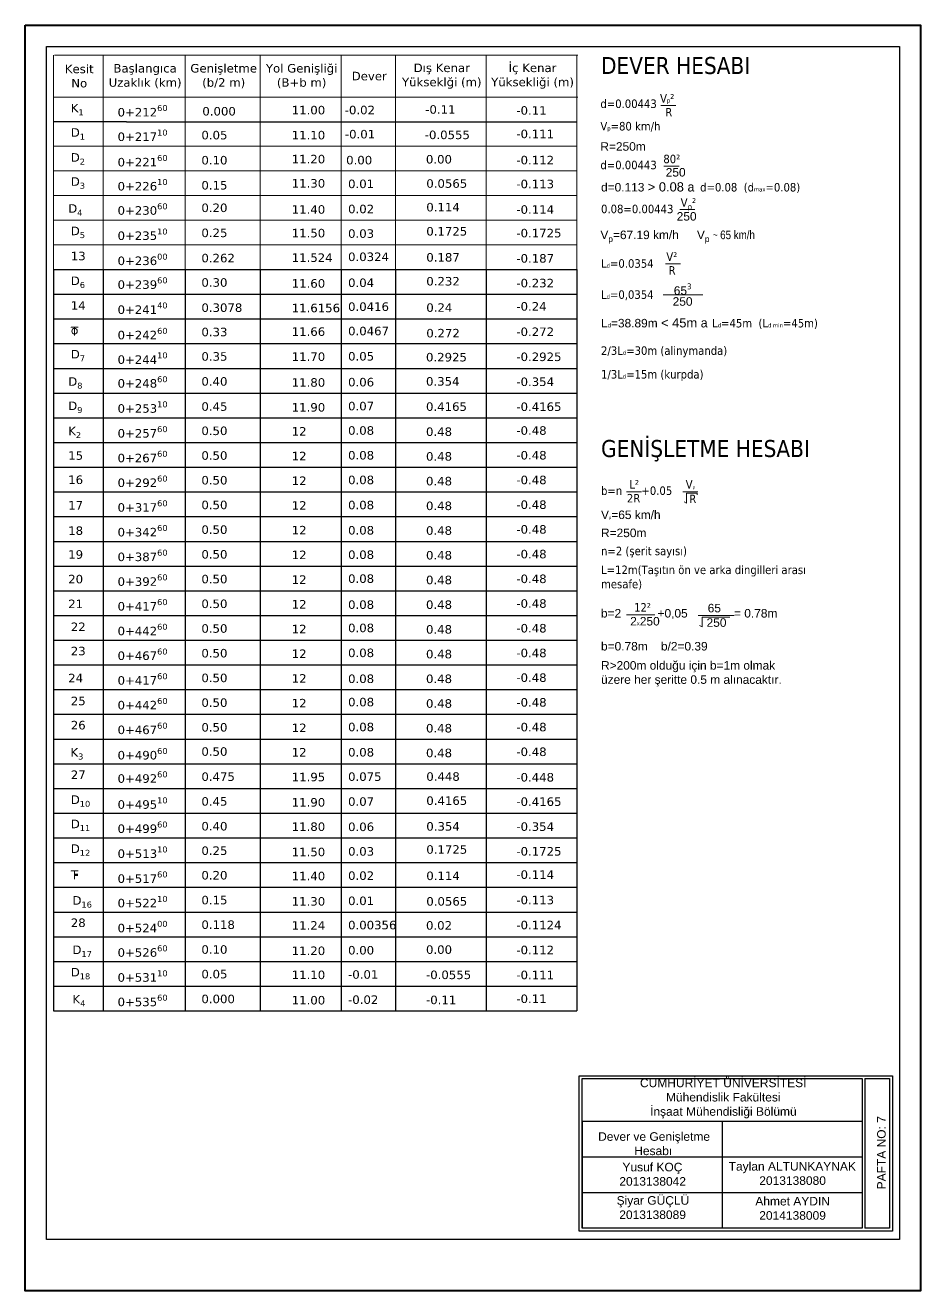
# Model space of a CAD drawing. Header units: millimetres. Extents: x 19067981 to 38137102, y 2652003 to 2652615.
# Drawn here: x 19068276.61 to 19068297.61, y 2652464.04 to 2652493.74 of the extents above; entities that cross this region are included whole.
import ezdxf

# ---------------------------------------------------------------- set-up
doc = ezdxf.new("R2010")
doc.units = ezdxf.units.MM
doc.layers.add('dever ve genişletme', color=1, linetype='Continuous', lineweight=20)
doc.styles.get("Standard").update_dxf_attribs({"font": 'arial.ttf'})

msp = doc.modelspace()

# ---------------------------------------------------------------- linework, layer by layer
at = {"lineweight": 5, "ltscale": 2}
for p, q in [((19068291.517, 2652491.856), (19068291.869, 2652491.856)), ((19068291.594, 2652490.435), (19068291.946, 2652490.435)), ((19068291.965, 2652489.412), (19068292.317, 2652489.412)), ((19068291.628, 2652488.143), (19068291.981, 2652488.143)), ((19068291.571, 2652487.414), (19068292.503, 2652487.414)), ((19068290.718, 2652482.791), (19068291.07, 2652482.791)), ((19068292.038, 2652482.79), (19068292.39, 2652482.79)), ((19068290.718, 2652479.904), (19068291.381, 2652479.904)), ((19068292.399, 2652479.887), (19068293.242, 2652479.887))]:
    msp.add_line(p, q, dxfattribs=at)
for p, q in [((19068278.986, 2652491.474), (19068277.277, 2652491.474)), ((19068278.986, 2652491.474), (19068289.553, 2652491.474)), ((19068277.277, 2652488.007), (19068277.277, 2652479.307)), ((19068277.277, 2652488.007), (19068289.553, 2652488.007)), ((19068278.437, 2652488.007), (19068278.437, 2652479.307)), ((19068280.366, 2652488.007), (19068280.366, 2652479.307)), ((19068282.123, 2652488.007), (19068282.123, 2652479.307)), ((19068284.023, 2652488.007), (19068284.023, 2652479.307)), ((19068285.295, 2652488.007), (19068285.295, 2652479.307)), ((19068287.424, 2652488.007), (19068287.424, 2652479.307)), ((19068289.553, 2652488.007), (19068289.553, 2652479.307)), ((19068277.277, 2652487.427), (19068289.553, 2652487.427)), ((19068277.277, 2652486.847), (19068289.553, 2652486.847)), ((19068277.277, 2652486.847), (19068289.553, 2652486.847)), ((19068277.277, 2652486.267), (19068289.553, 2652486.267)), ((19068277.277, 2652486.267), (19068277.277, 2652477.567)), ((19068278.437, 2652486.267), (19068278.437, 2652477.567)), ((19068280.366, 2652486.267), (19068280.366, 2652477.567)), ((19068282.123, 2652486.267), (19068282.123, 2652477.567)), ((19068284.023, 2652486.267), (19068284.023, 2652477.567)), ((19068285.295, 2652486.267), (19068285.295, 2652477.567)), ((19068287.424, 2652486.267), (19068287.424, 2652477.567)), ((19068289.553, 2652486.267), (19068289.553, 2652477.567)), ((19068277.277, 2652485.687), (19068289.553, 2652485.687)), ((19068277.277, 2652485.107), (19068289.553, 2652485.107)), ((19068277.277, 2652484.527), (19068289.553, 2652484.527)), ((19068277.277, 2652483.947), (19068289.553, 2652483.947)), ((19068277.277, 2652483.367), (19068289.553, 2652483.367)), ((19068277.277, 2652482.787), (19068289.553, 2652482.787)), ((19068277.277, 2652482.207), (19068289.553, 2652482.207)), ((19068277.277, 2652481.627), (19068289.553, 2652481.627)), ((19068277.277, 2652481.047), (19068289.553, 2652481.047)), ((19068277.277, 2652480.467), (19068289.553, 2652480.467)), ((19068277.277, 2652479.887), (19068289.553, 2652479.887)), ((19068277.277, 2652479.307), (19068289.553, 2652479.307)), ((19068277.277, 2652478.727), (19068289.553, 2652478.727)), ((19068277.277, 2652478.147), (19068289.553, 2652478.147)), ((19068277.277, 2652477.567), (19068277.277, 2652474.087)), ((19068277.277, 2652477.567), (19068289.553, 2652477.567)), ((19068278.437, 2652477.567), (19068278.437, 2652474.087)), ((19068280.366, 2652477.567), (19068280.366, 2652474.087)), ((19068282.123, 2652477.567), (19068282.123, 2652474.087)), ((19068284.023, 2652477.567), (19068284.023, 2652474.087)), ((19068285.295, 2652477.567), (19068285.295, 2652474.087)), ((19068287.424, 2652477.567), (19068287.424, 2652474.087)), ((19068289.553, 2652477.567), (19068289.553, 2652474.087)), ((19068277.277, 2652476.987), (19068289.553, 2652476.987)), ((19068277.277, 2652476.407), (19068289.553, 2652476.407)), ((19068277.277, 2652475.827), (19068289.553, 2652475.827)), ((19068277.277, 2652475.247), (19068289.553, 2652475.247)), ((19068277.277, 2652474.667), (19068289.553, 2652474.667)), ((19068277.277, 2652474.667), (19068289.553, 2652474.667)), ((19068277.277, 2652474.667), (19068277.277, 2652473.507)), ((19068277.277, 2652474.667), (19068289.553, 2652474.667)), ((19068278.437, 2652474.667), (19068278.437, 2652473.507)), ((19068280.366, 2652474.667), (19068280.366, 2652473.507)), ((19068282.123, 2652474.667), (19068282.123, 2652473.507)), ((19068284.023, 2652474.667), (19068284.023, 2652473.507)), ((19068285.295, 2652474.667), (19068285.295, 2652473.507)), ((19068287.424, 2652474.667), (19068287.424, 2652473.507)), ((19068289.553, 2652474.667), (19068289.553, 2652473.507)), ((19068277.277, 2652474.087), (19068277.277, 2652472.927)), ((19068277.277, 2652474.087), (19068289.553, 2652474.087)), ((19068277.277, 2652474.087), (19068289.553, 2652474.087)), ((19068278.437, 2652474.087), (19068278.437, 2652472.927)), ((19068280.366, 2652474.087), (19068280.366, 2652472.927)), ((19068282.123, 2652474.087), (19068282.123, 2652472.927)), ((19068284.023, 2652474.087), (19068284.023, 2652472.927)), ((19068285.295, 2652474.087), (19068285.295, 2652472.927)), ((19068287.424, 2652474.087), (19068287.424, 2652472.927)), ((19068289.553, 2652474.087), (19068289.553, 2652472.927)), ((19068277.277, 2652473.507), (19068289.553, 2652473.507)), ((19068277.277, 2652473.507), (19068289.553, 2652473.507)), ((19068277.277, 2652473.507), (19068277.277, 2652472.347)), ((19068277.277, 2652473.507), (19068289.553, 2652473.507)), ((19068278.437, 2652473.507), (19068278.437, 2652472.347)), ((19068280.366, 2652473.507), (19068280.366, 2652472.347)), ((19068282.123, 2652473.507), (19068282.123, 2652472.347)), ((19068284.023, 2652473.507), (19068284.023, 2652472.347)), ((19068285.295, 2652473.507), (19068285.295, 2652472.347)), ((19068287.424, 2652473.507), (19068287.424, 2652472.347)), ((19068289.553, 2652473.507), (19068289.553, 2652472.347)), ((19068277.277, 2652472.927), (19068289.553, 2652472.927)), ((19068277.277, 2652472.347), (19068289.553, 2652472.347)), ((19068277.277, 2652472.347), (19068277.277, 2652471.187)), ((19068277.277, 2652472.347), (19068289.553, 2652472.347)), ((19068278.437, 2652472.347), (19068278.437, 2652471.187)), ((19068280.366, 2652472.347), (19068280.366, 2652471.187)), ((19068282.123, 2652472.347), (19068282.123, 2652471.187)), ((19068284.023, 2652472.347), (19068284.023, 2652471.187)), ((19068285.295, 2652472.347), (19068285.295, 2652471.187)), ((19068287.424, 2652472.347), (19068287.424, 2652471.187)), ((19068289.553, 2652472.347), (19068289.553, 2652471.187)), ((19068277.277, 2652471.767), (19068289.553, 2652471.767)), ((19068277.277, 2652471.187), (19068289.553, 2652471.187)), ((19068277.277, 2652471.187), (19068277.277, 2652470.607)), ((19068277.277, 2652471.187), (19068289.553, 2652471.187)), ((19068278.437, 2652471.187), (19068278.437, 2652470.607)), ((19068280.366, 2652471.187), (19068280.366, 2652470.607)), ((19068282.123, 2652471.187), (19068282.123, 2652470.607)), ((19068284.023, 2652471.187), (19068284.023, 2652470.607)), ((19068285.295, 2652471.187), (19068285.295, 2652470.607)), ((19068287.424, 2652471.187), (19068287.424, 2652470.607)), ((19068289.553, 2652471.187), (19068289.553, 2652470.607)), ((19068277.277, 2652470.607), (19068289.553, 2652470.607))]:
    msp.add_line(p, q)
at = {"lineweight": 9, "ltscale": 2}
for p, q in [((19068292.125, 2652482.526), (19068292.125, 2652482.754)), ((19068292.125, 2652482.754), (19068292.372, 2652482.754)), ((19068292.372, 2652482.754), (19068292.372, 2652482.722)), ((19068292.066, 2652482.552), (19068292.125, 2652482.526)), ((19068292.486, 2652479.622), (19068292.486, 2652479.85)), ((19068292.486, 2652479.85), (19068293.139, 2652479.85)), ((19068292.427, 2652479.649), (19068292.486, 2652479.622))]:
    msp.add_line(p, q, dxfattribs=at)
at = {"color": 0, "lineweight": 25, "ltscale": 0.2}
for p, q in [((19068289.675, 2652468.017), (19068296.241, 2652468.017)), ((19068289.675, 2652468.017), (19068289.675, 2652467.617)), ((19068289.675, 2652468.017), (19068289.675, 2652465.503)), ((19068292.958, 2652468.017), (19068292.958, 2652465.503)), ((19068289.675, 2652467.179), (19068296.241, 2652467.179)), ((19068289.675, 2652466.341), (19068296.241, 2652466.341))]:
    msp.add_line(p, q, dxfattribs=at)
at = {"color": 0, "lineweight": 40, "ltscale": 0.2}
msp.add_lwpolyline([(19068276.614, 2652493.739), (19068297.614, 2652493.739), (19068297.614, 2652464.039), (19068276.614, 2652464.039), (19068276.614, 2652493.739)], dxfattribs=at)
at = {"color": 0, "lineweight": 25, "ltscale": 0.2}
msp.add_lwpolyline([(19068277.114, 2652493.239), (19068297.114, 2652493.239), (19068297.114, 2652465.239), (19068277.114, 2652465.239)], close=True, dxfattribs=at)
for points in [[(19068289.663, 2652469.084), (19068296.951, 2652469.084), (19068296.951, 2652465.435), (19068289.607, 2652465.435), (19068289.607, 2652469.084), (19068289.663, 2652469.084)], [(19068296.241, 2652465.503), (19068289.675, 2652465.503), (19068289.675, 2652469.017), (19068296.241, 2652469.017)], [(19068296.241, 2652469.017), (19068296.241, 2652465.503)], [(19068296.303, 2652469.017), (19068296.883, 2652469.017), (19068296.883, 2652465.503), (19068296.303, 2652465.503)], [(19068296.303, 2652469.017), (19068296.303, 2652465.503)]]:
    msp.add_lwpolyline(points)
at = {"color": 0, "lineweight": 25}
for p in [(19068289.675, 2652467.179), (19068289.675, 2652466.341)]:
    msp.add_point(p, dxfattribs=at)
at = {"layer": 'dever ve genişletme', "color": 0, "ltscale": 2}
for p, q in [((19068277.277, 2652493.038), (19068277.277, 2652488.007)), ((19068277.299, 2652493.037), (19068289.576, 2652493.037)), ((19068278.437, 2652493.038), (19068278.437, 2652488.007)), ((19068280.366, 2652493.038), (19068280.366, 2652488.007)), ((19068282.123, 2652493.038), (19068282.123, 2652488.007)), ((19068284.023, 2652493.038), (19068284.023, 2652488.007)), ((19068285.295, 2652493.038), (19068285.295, 2652488.007)), ((19068287.424, 2652493.038), (19068287.424, 2652488.007)), ((19068289.553, 2652493.038), (19068289.553, 2652488.007)), ((19068277.277, 2652492.056), (19068289.553, 2652492.056)), ((19068277.299, 2652492.054), (19068289.576, 2652492.054)), ((19068277.277, 2652490.899), (19068289.553, 2652490.899)), ((19068277.277, 2652490.321), (19068289.553, 2652490.321)), ((19068277.277, 2652489.742), (19068289.553, 2652489.742)), ((19068277.277, 2652489.164), (19068289.553, 2652489.164)), ((19068277.277, 2652488.585), (19068289.553, 2652488.585))]:
    msp.add_line(p, q, dxfattribs=at)
at = {"layer": 'dever ve genişletme', "color": 0, "lineweight": 53}
msp.add_line((19068277.774, 2652473.799), (19068277.846, 2652473.799), dxfattribs=at)
at = {"layer": 'dever ve genişletme', "color": 0, "lineweight": 5}
msp.add_circle((19068277.769, 2652486.559), 0.065, dxfattribs=at)

# ---------------------------------------------------------------- texts
at = {"color": 7, "lineweight": 5, "attachment_point": 1}
for s, insert, char_height, width in [('{\\fTahoma|b0|i0|c0|p34;DEVER HESABI}', (19068290.117, 2652492.996), 0.4, 6.0767), ('{\\fTahoma|b0|i0|c0|p34;d=0.00443 }', (19068290.102, 2652491.998), 0.2, 4.77531), ('{\\fTahoma|b0|i0|c0|p34;V\\H0.5x;p\\fTahoma|b0|i0|c162|p34;\\H2x;²\\fTahoma|b0|i0|c0|p34; }', (19068291.502, 2652492.123), 0.2, 4.77531), ('{\\fTahoma|b0|i0|c0|p34;R}', (19068291.624, 2652491.799), 0.2, 0.93093), ('{\\fTahoma|b0|i0|c0|p34;V\\H0.5x;p\\H2x;=\\fTahoma|b0|i0|c162|p34;80 \\fTahoma|b0|i0|c0|p34;km/h}', (19068290.102, 2652491.471), 0.2, 4.77531), ('R=250m', (19068290.102, 2652490.995), 0.2, 4.77531), ('{\\fTahoma|b0|i0|c162|p34;8\\fTahoma|b0|i0|c0|p34;0\\fTahoma|b0|i0|c162|p34;²\\fTahoma|b0|i0|c0|p34; }', (19068291.579, 2652490.702), 0.2, 4.77531), ('{\\fTahoma|b0|i0|c0|p34;d=0.00443 }', (19068290.102, 2652490.561), 0.2, 4.77531), ('250', (19068291.635, 2652490.389), 0.2, 4.77531), ('d=0.113 {\\H1.083x;\\C256;> 0.08 \\fWingdings 3|b0|i0|c2|p18;a\\fTahoma|b0|i0|c238|p34;\\H0.9996x; \\fTahoma|b0|i0|c0|p34;\\H0.6538x; \\H1.412x;\\C7;d=0.08  (d\\H0.5001x;max\\H2x;=0.08)}', (19068290.117, 2652490.055), 0.2, 6.07323), ('{\\fTahoma|b0|i0|c0|p34;0.08=0.00443}', (19068290.117, 2652489.529), 0.2, 4.76045), ('\\A1;{\\fTahoma|b0|i0|c0|p34;V\\fTahoma|b0|i0|c162|p34;\\H0.7x;\\S^ p;\\H1.4286x;²\\fVerdana|b0|i0|c162|p34; }', (19068291.985, 2652489.679), 0.2, 4.77531), ('250', (19068291.892, 2652489.355), 0.2, 4.77531), ('\\A1;V{\\H0.7x;\\S^ p;}=67.19 km/h {\\fArial Narrow|b0|i0|c162|p34;\\H0.875x;\\C256;     \\H1.1429x; \\H0.875x; }', (19068290.102, 2652488.921), 0.2, 4.77531), ('\\A1;V{\\H0.7x;\\S^ p;} {\\fArial Narrow|b0|i0|c162|p34;\\H0.875x;~ \\H1.1429x;65 km/h}', (19068292.366, 2652488.921), 0.2, 4.77531), ('{\\fTahoma|b0|i0|c0|p34;V\\fTahoma|b0|i0|c162|p34;²\\fTahoma|b0|i0|c0|p34; }', (19068291.648, 2652488.41), 0.2, 4.77531), ('{\\fTahoma|b0|i0|c0|p34;L\\H0.5x;d\\H2x;=0.0354}', (19068290.117, 2652488.249), 0.2, 4.77531), ('{\\fTahoma|b0|i0|c0|p34;R}', (19068291.701, 2652488.086), 0.2, 0.96774), ('{\\fTahoma|b0|i0|c0|p34;L\\H0.5x;d\\H2x;=0,0354}', (19068290.117, 2652487.519), 0.2, 4.77531), ('\\A1;   65{\\fTahoma|b0|i0|c162|p34;\\H0.7x;\\S3^ ;\\fVerdana|b0|i0|c162|p34;\\H1.4286x; }', (19068291.591, 2652487.681), 0.2, 4.77531), ('250', (19068291.797, 2652487.357), 0.2, 4.77531), ('L{\\H0.5x;d}=38.89m {\\H1.083x;< 45m \\fWingdings 3|b0|i0|c2|p18;\\C256;a\\fTahoma|b0|i0|c0|p34;\\H0.6535x;  \\H1.412x;\\C7;L\\H0.5x;d\\H2x;=45m  (L\\H0.5x;d min\\H2x;=45m)}', (19068290.117, 2652486.865), 0.2, 5.95558), ('{\\fTahoma|b0|i0|c0|p34;2/3L\\H0.5x;d\\H2x;=30m (alinymanda)}', (19068290.117, 2652486.204), 0.2, 4.77531), ('{\\fTahoma|b0|i0|c0|p34;1/3L\\H0.5x;d\\H2x;=15m (kurpda)}', (19068290.117, 2652485.648), 0.2, 4.77531)]:
    msp.add_mtext(s, dxfattribs=dict(at, insert=insert, char_height=char_height, width=width))
at = {"char_height": 0.2, "attachment_point": 1}
for s, insert, width in [('\\A1;{\\fVerdana|b0|i0|c162|p34;K\\H0.7x;\\S^ 1;}', (19068277.681, 2652491.895), 0.83451), ('\\A1;{\\fVerdana|b0|i0|c162|p34;0+212\\H0.7x;\\S60^ ;}', (19068278.778, 2652491.867), 9.28577), ('{\\fVerdana|b0|i0|c162|p34;-0.02}', (19068284.106, 2652491.851), 1.38749), ('{\\fVerdana|b0|i0|c162|p34;-0.11}', (19068285.994, 2652491.864), 2.27147), ('{\\fVerdana|b0|i0|c162|p34;0.000}', (19068280.766, 2652491.822), 4.62296), ('{\\fVerdana|b0|i0|c162|p34;11.00}', (19068282.862, 2652491.849), 1.3258), ('{\\fVerdana|b0|i0|c162|p34;-0.11}', (19068288.131, 2652491.841), 3.15566), ('\\A1;{\\fVerdana|b0|i0|c162|p34;D\\H0.7x;\\S^ 1;}', (19068277.681, 2652491.324), 0.83451), ('\\A1;{\\fVerdana|b0|i0|c162|p34;0+217\\H0.7x;\\S10^ ;}', (19068278.778, 2652491.292), 9.28577), ('{\\fVerdana|b0|i0|c162|p34;0.05}', (19068280.744, 2652491.262), 1.80758), ('{\\fVerdana|b0|i0|c162|p34;11.10}', (19068282.862, 2652491.262), 1.3258), ('{\\fVerdana|b0|i0|c162|p34;-0.01}', (19068284.109, 2652491.284), 1.94951), ('{\\fVerdana|b0|i0|c162|p34;-0.0555}', (19068285.983, 2652491.268), 1.84203), ('{\\fVerdana|b0|i0|c162|p34;-0.111}', (19068288.131, 2652491.29), 3.15566), ('\\A1;{\\fVerdana|b0|i0|c162|p34;D\\H0.7x;\\S^ 2;}', (19068277.681, 2652490.738), 0.83451), ('\\A1;{\\fVerdana|b0|i0|c162|p34;0+221\\H0.7x;\\S60^ ;}', (19068278.778, 2652490.695), 9.28577), ('{\\fVerdana|b0|i0|c162|p34;0.10}', (19068280.744, 2652490.673), 1.80758), ('{\\fVerdana|b0|i0|c162|p34;11.20}', (19068282.862, 2652490.699), 1.3258), ('{\\fVerdana|b0|i0|c162|p34;0.00}', (19068284.139, 2652490.675), 1.58068), ('{\\fVerdana|b0|i0|c162|p34;0.00}', (19068286.01, 2652490.695), 2.65327), ('{\\fVerdana|b0|i0|c162|p34;-0.112}', (19068288.131, 2652490.676), 3.15566), ('\\A1;{\\fVerdana|b0|i0|c162|p34;D\\H0.7x;\\S^ 3;}', (19068277.681, 2652490.172), 0.83451), ('\\A1;{\\fVerdana|b0|i0|c162|p34;0+226\\H0.7x;\\S10^ ;}', (19068278.778, 2652490.13), 9.28577), ('{\\fVerdana|b0|i0|c162|p34;0.15}', (19068280.744, 2652490.085), 1.80758), ('{\\fVerdana|b0|i0|c162|p34;11.30}', (19068282.862, 2652490.13), 1.3258), ('{\\fVerdana|b0|i0|c162|p34;0.01}', (19068284.184, 2652490.118), 1.62391), ('{\\fVerdana|b0|i0|c162|p34;0.0565}', (19068286.019, 2652490.126), 2.92285), ('{\\fVerdana|b0|i0|c162|p34;-0.113}', (19068288.131, 2652490.115), 3.15566), ('\\A1;{\\fVerdana|b0|i0|c162|p34;D\\H0.7x;\\S^ 4;}', (19068277.62, 2652489.54), 2.7167), ('\\A1;{\\fVerdana|b0|i0|c162|p34;0+230\\H0.7x;\\S60^ ;}', (19068278.778, 2652489.561), 9.28577), ('{\\fVerdana|b0|i0|c162|p34;0.20}', (19068280.744, 2652489.556), 1.80758), ('{\\fVerdana|b0|i0|c162|p34;11.40}', (19068282.862, 2652489.517), 1.3258), ('{\\fVerdana|b0|i0|c162|p34;0.02}', (19068284.184, 2652489.528), 1.62391), ('{\\fVerdana|b0|i0|c162|p34;0.114}', (19068286.019, 2652489.571), 2.92285), ('{\\fVerdana|b0|i0|c162|p34;-0.114}', (19068288.131, 2652489.515), 3.15566), ('\\A1;{\\fVerdana|b0|i0|c162|p34;D\\H0.7x;\\S^ 5;}', (19068277.681, 2652489.013), 0.83451), ('\\A1;{\\fVerdana|b0|i0|c162|p34;0+235\\H0.7x;\\S10^ ;}', (19068278.778, 2652488.969), 9.28577), ('{\\fVerdana|b0|i0|c162|p34;0.25}', (19068280.744, 2652488.968), 1.80758), ('{\\fVerdana|b0|i0|c162|p34;11.50}', (19068282.862, 2652488.962), 1.3258), ('{\\fVerdana|b0|i0|c162|p34;0.03}', (19068284.184, 2652488.951), 1.62391), ('{\\fVerdana|b0|i0|c162|p34;0.1725}', (19068286.019, 2652489.005), 2.92285), ('{\\fVerdana|b0|i0|c162|p34;-0.1725}', (19068288.131, 2652488.962), 3.15566), ('{\\fVerdana|b0|i0|c162|p34;13}', (19068277.681, 2652488.425), 0.83451), ('\\A1;{\\fVerdana|b0|i0|c162|p34;0+236\\H0.7x;\\S00^ ;}', (19068278.778, 2652488.38), 9.28577), ('{\\fVerdana|b0|i0|c162|p34;0.262}', (19068280.744, 2652488.376), 1.80758), ('{\\fVerdana|b0|i0|c162|p34;11.524}', (19068282.862, 2652488.386), 1.3258), ('{\\fVerdana|b0|i0|c162|p34;0.0324}', (19068284.184, 2652488.406), 1.62391), ('{\\fVerdana|b0|i0|c162|p34;0.187}', (19068286.019, 2652488.393), 2.92285), ('{\\fVerdana|b0|i0|c162|p34;-0.187}', (19068288.131, 2652488.369), 3.15566), ('\\A1;{\\fVerdana|b0|i0|c162|p34;D\\H0.7x;\\S^ 6;}', (19068277.681, 2652487.843), 0.83451), ('\\A1;{\\fVerdana|b0|i0|c162|p34;0+239\\H0.7x;\\S60^ ;}', (19068278.778, 2652487.822), 9.28577), ('{\\fVerdana|b0|i0|c162|p34;0.30}', (19068280.744, 2652487.803), 1.80758), ('{\\fVerdana|b0|i0|c162|p34;11.60}', (19068282.862, 2652487.781), 1.3258), ('{\\fVerdana|b0|i0|c162|p34;0.04}', (19068284.184, 2652487.797), 1.62391), ('{\\fVerdana|b0|i0|c162|p34;0.232}', (19068286.019, 2652487.832), 2.92285), ('{\\fVerdana|b0|i0|c162|p34;-0.232}', (19068288.131, 2652487.789), 3.15566), ('{\\fVerdana|b0|i0|c162|p34;14}', (19068277.681, 2652487.263), 0.83451), ('\\A1;{\\fVerdana|b0|i0|c162|p34;0+241\\H0.7x;\\S40^ ;}', (19068278.778, 2652487.233), 9.28577), ('{\\fVerdana|b0|i0|c162|p34;0.3078}', (19068280.744, 2652487.212), 1.80758), ('{\\fVerdana|b0|i0|c162|p34;11.6156}', (19068282.862, 2652487.204), 1.3258), ('{\\fVerdana|b0|i0|c162|p34;0.0416}', (19068284.184, 2652487.236), 1.62391), ('{\\fVerdana|b0|i0|c162|p34;0.24}', (19068286.019, 2652487.214), 2.92285), ('{\\fVerdana|b0|i0|c162|p34;-0.24}', (19068288.131, 2652487.242), 3.15566), ('\\A1;{\\fVerdana|b0|i0|c162|p34;0+242\\H0.7x;\\S60^ ;}', (19068278.778, 2652486.637), 9.28577), ('{\\fVerdana|b0|i0|c162|p34;0.33}', (19068280.744, 2652486.641), 1.80758), ('{\\fVerdana|b0|i0|c162|p34;11.66}', (19068282.862, 2652486.65), 1.3258), ('{\\fVerdana|b0|i0|c162|p34;0.0467}', (19068284.184, 2652486.664), 1.62391), ('{\\fVerdana|b0|i0|c162|p34;0.272}', (19068286.019, 2652486.613), 2.92285), ('{\\fVerdana|b0|i0|c162|p34;-0.272}', (19068288.131, 2652486.646), 3.15566), ('\\A1;{\\fVerdana|b0|i0|c162|p34;D\\H0.7x;\\S^ 7;}', (19068277.681, 2652486.12), 0.83451), ('\\A1;{\\fVerdana|b0|i0|c162|p34;0+244\\H0.7x;\\S10^ ;}', (19068278.778, 2652486.061), 9.28577), ('{\\fVerdana|b0|i0|c162|p34;0.35}', (19068280.744, 2652486.067), 1.80758), ('{\\fVerdana|b0|i0|c162|p34;11.70}', (19068282.862, 2652486.062), 1.3258), ('{\\fVerdana|b0|i0|c162|p34;0.05}', (19068284.184, 2652486.071), 1.62391), ('{\\fVerdana|b0|i0|c162|p34;0.2925}', (19068286.012, 2652486.05), 1.80848), ('{\\fVerdana|b0|i0|c162|p34;-0.2925}', (19068288.131, 2652486.059), 3.15566), ('\\A1;{\\fVerdana|b0|i0|c162|p34;D\\H0.7x;\\S^ 8;}', (19068277.62, 2652485.478), 2.7167), ('\\A1;{\\fVerdana|b0|i0|c162|p34;0+248\\H0.7x;\\S60^ ;}', (19068278.778, 2652485.503), 9.28577), ('{\\fVerdana|b0|i0|c162|p34;0.40}', (19068280.744, 2652485.481), 1.80758), ('{\\fVerdana|b0|i0|c162|p34;11.80}', (19068282.862, 2652485.456), 1.3258), ('{\\fVerdana|b0|i0|c162|p34;0.06}', (19068284.184, 2652485.464), 1.62391), ('{\\fVerdana|b0|i0|c162|p34;0.354}', (19068286.012, 2652485.482), 1.80848), ('{\\fVerdana|b0|i0|c162|p34;-0.354}', (19068288.131, 2652485.473), 3.15566), ('\\A1;{\\fVerdana|b0|i0|c162|p34;D\\H0.7x;\\S^ 9;}', (19068277.62, 2652484.909), 2.7167), ('\\A1;{\\fVerdana|b0|i0|c162|p34;0+253\\H0.7x;\\S10^ ;}', (19068278.778, 2652484.914), 9.28577), ('{\\fVerdana|b0|i0|c162|p34;0.45}', (19068280.744, 2652484.892), 1.80758), ('{\\fVerdana|b0|i0|c162|p34;11.90}', (19068282.862, 2652484.872), 1.3258), ('{\\fVerdana|b0|i0|c162|p34;0.07}', (19068284.184, 2652484.902), 1.62391), ('{\\fVerdana|b0|i0|c162|p34;0.4165}', (19068286.012, 2652484.89), 1.80848), ('{\\fVerdana|b0|i0|c162|p34;-0.4165}', (19068288.131, 2652484.887), 3.15566), ('\\A1;{\\fVerdana|b0|i0|c162|p34;K\\H0.7x;\\S^ 2;}', (19068277.62, 2652484.319), 2.7167), ('\\A1;{\\fVerdana|b0|i0|c162|p34;0+257\\H0.7x;\\S60^ ;}', (19068278.778, 2652484.331), 9.28577), ('{\\fVerdana|b0|i0|c162|p34;0.50}', (19068280.744, 2652484.322), 1.80758), ('{\\fVerdana|b0|i0|c162|p34;12}', (19068282.862, 2652484.309), 1.3258), ('{\\fVerdana|b0|i0|c162|p34;0.08}', (19068284.184, 2652484.329), 1.62391), ('{\\fVerdana|b0|i0|c162|p34;0.48}', (19068286.012, 2652484.301), 1.80848), ('{\\fVerdana|b0|i0|c162|p34;-0.48}', (19068288.131, 2652484.328), 3.15566), ('{\\fVerdana|b0|i0|c162|p34;15}', (19068277.62, 2652483.741), 2.7167), ('\\A1;{\\fVerdana|b0|i0|c162|p34;0+267\\H0.7x;\\S60^ ;}', (19068278.778, 2652483.751), 9.28577), ('{\\fVerdana|b0|i0|c162|p34;0.50}', (19068280.744, 2652483.742), 1.80758), ('{\\fVerdana|b0|i0|c162|p34;12}', (19068282.862, 2652483.729), 1.3258), ('{\\fVerdana|b0|i0|c162|p34;0.08}', (19068284.184, 2652483.748), 1.62391), ('{\\fVerdana|b0|i0|c162|p34;0.48}', (19068286.012, 2652483.721), 1.80848), ('{\\fVerdana|b0|i0|c162|p34;-0.48}', (19068288.131, 2652483.748), 3.15566), ('{\\fVerdana|b0|i0|c162|p34;16}', (19068277.62, 2652483.173), 2.7167), ('\\A1;{\\fVerdana|b0|i0|c162|p34;0+292\\H0.7x;\\S60^ ;}', (19068278.778, 2652483.171), 9.28577), ('{\\fVerdana|b0|i0|c162|p34;0.50}', (19068280.744, 2652483.162), 1.80758), ('{\\fVerdana|b0|i0|c162|p34;12}', (19068282.862, 2652483.149), 1.3258), ('{\\fVerdana|b0|i0|c162|p34;0.08}', (19068284.184, 2652483.169), 1.62391), ('{\\fVerdana|b0|i0|c162|p34;0.48}', (19068286.012, 2652483.141), 1.80848), ('{\\fVerdana|b0|i0|c162|p34;-0.48}', (19068288.131, 2652483.168), 3.15566), ('{\\fVerdana|b0|i0|c162|p34;17}', (19068277.62, 2652482.574), 2.7167), ('\\A1;{\\fVerdana|b0|i0|c162|p34;0+317\\H0.7x;\\S60^ ;}', (19068278.778, 2652482.591), 9.28577), ('{\\fVerdana|b0|i0|c162|p34;0.50}', (19068280.744, 2652482.582), 1.80758), ('{\\fVerdana|b0|i0|c162|p34;12}', (19068282.862, 2652482.569), 1.3258), ('{\\fVerdana|b0|i0|c162|p34;0.08}', (19068284.184, 2652482.58), 1.62391), ('{\\fVerdana|b0|i0|c162|p34;0.48}', (19068286.012, 2652482.561), 1.80848), ('{\\fVerdana|b0|i0|c162|p34;-0.48}', (19068288.131, 2652482.588), 3.15566), ('{\\fVerdana|b0|i0|c162|p34;18}', (19068277.62, 2652481.978), 2.7167), ('\\A1;{\\fVerdana|b0|i0|c162|p34;0+342\\H0.7x;\\S60^ ;}', (19068278.778, 2652482.011), 9.28577), ('{\\fVerdana|b0|i0|c162|p34;0.50}', (19068280.744, 2652482.002), 1.80758), ('{\\fVerdana|b0|i0|c162|p34;12}', (19068282.862, 2652481.989), 1.3258), ('{\\fVerdana|b0|i0|c162|p34;0.08}', (19068284.184, 2652481.987), 1.62391), ('{\\fVerdana|b0|i0|c162|p34;0.48}', (19068286.012, 2652481.981), 1.80848), ('{\\fVerdana|b0|i0|c162|p34;-0.48}', (19068288.131, 2652482.008), 3.15566), ('{\\fVerdana|b0|i0|c162|p34;19}', (19068277.62, 2652481.419), 2.7167), ('\\A1;{\\fVerdana|b0|i0|c162|p34;0+387\\H0.7x;\\S60^ ;}', (19068278.778, 2652481.431), 9.28577), ('{\\fVerdana|b0|i0|c162|p34;0.50}', (19068280.744, 2652481.422), 1.80758), ('{\\fVerdana|b0|i0|c162|p34;12}', (19068282.862, 2652481.409), 1.3258), ('{\\fVerdana|b0|i0|c162|p34;0.08}', (19068284.184, 2652481.414), 1.62391), ('{\\fVerdana|b0|i0|c162|p34;0.48}', (19068286.012, 2652481.401), 1.80848), ('{\\fVerdana|b0|i0|c162|p34;-0.48}', (19068288.131, 2652481.428), 3.15566), ('{\\fVerdana|b0|i0|c162|p34;20}', (19068277.62, 2652480.841), 2.7167), ('\\A1;{\\fVerdana|b0|i0|c162|p34;0+392\\H0.7x;\\S60^ ;}', (19068278.778, 2652480.851), 9.28577), ('{\\fVerdana|b0|i0|c162|p34;0.50}', (19068280.744, 2652480.842), 1.80758), ('{\\fVerdana|b0|i0|c162|p34;12}', (19068282.862, 2652480.829), 1.3258), ('{\\fVerdana|b0|i0|c162|p34;0.08}', (19068284.184, 2652480.852), 1.62391), ('{\\fVerdana|b0|i0|c162|p34;0.48}', (19068286.012, 2652480.821), 1.80848), ('{\\fVerdana|b0|i0|c162|p34;-0.48}', (19068288.131, 2652480.848), 3.15566), ('\\A1;{\\fVerdana|b0|i0|c162|p34;0+417\\H0.7x;\\S60^ ;}', (19068278.778, 2652480.271), 9.28577), ('{\\fVerdana|b0|i0|c162|p34;-0.48}', (19068288.131, 2652480.268), 3.15566), ('{\\fVerdana|b0|i0|c162|p34;21}', (19068277.62, 2652480.259), 2.7167), ('{\\fVerdana|b0|i0|c162|p34;0.50}', (19068280.744, 2652480.262), 1.80758), ('{\\fVerdana|b0|i0|c162|p34;12}', (19068282.862, 2652480.249), 1.3258), ('{\\fVerdana|b0|i0|c162|p34;0.08}', (19068284.184, 2652480.242), 1.62391), ('{\\fVerdana|b0|i0|c162|p34;0.48}', (19068286.012, 2652480.241), 1.80848), ('{\\fVerdana|b0|i0|c162|p34;22}', (19068277.681, 2652479.721), 0.83451), ('\\A1;{\\fVerdana|b0|i0|c162|p34;0+442\\H0.7x;\\S60^ ;}', (19068278.778, 2652479.691), 9.28577), ('{\\fVerdana|b0|i0|c162|p34;0.50}', (19068280.744, 2652479.682), 1.80758), ('{\\fVerdana|b0|i0|c162|p34;0.08}', (19068284.184, 2652479.695), 1.62391), ('{\\fVerdana|b0|i0|c162|p34;-0.48}', (19068288.131, 2652479.688), 3.15566), ('{\\fVerdana|b0|i0|c162|p34;12}', (19068282.862, 2652479.669), 1.3258), ('{\\fVerdana|b0|i0|c162|p34;0.48}', (19068286.012, 2652479.661), 1.80848), ('{\\fVerdana|b0|i0|c162|p34;23}', (19068277.681, 2652479.153), 0.83451), ('\\A1;{\\fVerdana|b0|i0|c162|p34;0+467\\H0.7x;\\S60^ ;}', (19068278.778, 2652479.111), 9.28577), ('{\\fVerdana|b0|i0|c162|p34;0.50}', (19068280.744, 2652479.102), 1.80758), ('{\\fVerdana|b0|i0|c162|p34;12}', (19068282.862, 2652479.089), 1.3258), ('{\\fVerdana|b0|i0|c162|p34;0.08}', (19068284.184, 2652479.11), 1.62391), ('{\\fVerdana|b0|i0|c162|p34;0.48}', (19068286.012, 2652479.081), 1.80848), ('{\\fVerdana|b0|i0|c162|p34;-0.48}', (19068288.131, 2652479.108), 3.15566), ('{\\fVerdana|b0|i0|c162|p34;24}', (19068277.62, 2652478.519), 2.7167), ('\\A1;{\\fVerdana|b0|i0|c162|p34;0+417\\H0.7x;\\S60^ ;}', (19068278.778, 2652478.531), 9.28577), ('{\\fVerdana|b0|i0|c162|p34;0.50}', (19068280.744, 2652478.522), 1.80758), ('{\\fVerdana|b0|i0|c162|p34;12}', (19068282.862, 2652478.509), 1.3258), ('{\\fVerdana|b0|i0|c162|p34;0.08}', (19068284.184, 2652478.502), 1.62391), ('{\\fVerdana|b0|i0|c162|p34;0.48}', (19068286.012, 2652478.501), 1.80848), ('{\\fVerdana|b0|i0|c162|p34;-0.48}', (19068288.131, 2652478.528), 3.15566), ('{\\fVerdana|b0|i0|c162|p34;25}', (19068277.681, 2652477.981), 0.83451), ('\\A1;{\\fVerdana|b0|i0|c162|p34;0+442\\H0.7x;\\S60^ ;}', (19068278.778, 2652477.951), 9.28577), ('{\\fVerdana|b0|i0|c162|p34;0.50}', (19068280.744, 2652477.942), 1.80758), ('{\\fVerdana|b0|i0|c162|p34;12}', (19068282.862, 2652477.929), 1.3258), ('{\\fVerdana|b0|i0|c162|p34;0.08}', (19068284.184, 2652477.955), 1.62391), ('{\\fVerdana|b0|i0|c162|p34;0.48}', (19068286.012, 2652477.921), 1.80848), ('{\\fVerdana|b0|i0|c162|p34;-0.48}', (19068288.131, 2652477.948), 3.15566), ('{\\fVerdana|b0|i0|c162|p34;26}', (19068277.681, 2652477.413), 0.83451), ('\\A1;{\\fVerdana|b0|i0|c162|p34;0+467\\H0.7x;\\S60^ ;}', (19068278.778, 2652477.371), 9.28577), ('{\\fVerdana|b0|i0|c162|p34;0.50}', (19068280.744, 2652477.362), 1.80758), ('{\\fVerdana|b0|i0|c162|p34;12}', (19068282.862, 2652477.349), 1.3258), ('{\\fVerdana|b0|i0|c162|p34;0.08}', (19068284.184, 2652477.37), 1.62391), ('{\\fVerdana|b0|i0|c162|p34;0.48}', (19068286.012, 2652477.341), 1.80848), ('{\\fVerdana|b0|i0|c162|p34;-0.48}', (19068288.131, 2652477.368), 3.15566), ('\\A1;{\\fVerdana|b0|i0|c162|p34;K\\H0.7x;\\S^ 3;}', (19068277.673, 2652476.775), 2.3533), ('\\A1;{\\fVerdana|b0|i0|c162|p34;0+490\\H0.7x;\\S60^ ;}', (19068278.778, 2652476.776), 9.28577), ('{\\fVerdana|b0|i0|c162|p34;0.50}', (19068280.744, 2652476.794), 1.80758), ('{\\fVerdana|b0|i0|c162|p34;12}', (19068282.862, 2652476.776), 1.3258), ('{\\fVerdana|b0|i0|c162|p34;0.08}', (19068284.184, 2652476.777), 1.62391), ('{\\fVerdana|b0|i0|c162|p34;0.48}', (19068286.012, 2652476.761), 1.80848), ('{\\fVerdana|b0|i0|c162|p34;-0.48}', (19068288.131, 2652476.788), 3.15566), ('{\\fVerdana|b0|i0|c162|p34;27}', (19068277.681, 2652476.249), 0.83451), ('\\A1;{\\fVerdana|b0|i0|c162|p34;0+492\\H0.7x;\\S60^ ;}', (19068278.778, 2652476.228), 9.28577), ('{\\fVerdana|b0|i0|c162|p34;0.475}', (19068280.744, 2652476.204), 1.80758), ('{\\fVerdana|b0|i0|c162|p34;11.95}', (19068282.862, 2652476.196), 1.3258), ('{\\fVerdana|b0|i0|c162|p34;0.075}', (19068284.184, 2652476.205), 1.62391), ('{\\fVerdana|b0|i0|c162|p34;0.448}', (19068286.019, 2652476.207), 2.92285), ('{\\fVerdana|b0|i0|c162|p34;-0.448}', (19068288.131, 2652476.19), 3.15566), ('\\A1;{\\fVerdana|b0|i0|c162|p34;D\\H0.7x;\\S^ 10;}', (19068277.681, 2652475.664), 0.83451), ('\\A1;{\\fVerdana|b0|i0|c162|p34;0+495\\H0.7x;\\S10^ ;}', (19068278.778, 2652475.619), 9.28577), ('{\\fVerdana|b0|i0|c162|p34;0.45}', (19068280.744, 2652475.623), 1.80758), ('{\\fVerdana|b0|i0|c162|p34;11.90}', (19068282.862, 2652475.601), 1.3258), ('{\\fVerdana|b0|i0|c162|p34;0.07}', (19068284.184, 2652475.62), 1.62391), ('{\\fVerdana|b0|i0|c162|p34;0.4165}', (19068286.019, 2652475.641), 2.92285), ('{\\fVerdana|b0|i0|c162|p34;-0.4165}', (19068288.131, 2652475.618), 3.15566), ('\\A1;{\\fVerdana|b0|i0|c162|p34;D\\H0.7x;\\S^ 11;}', (19068277.681, 2652475.094), 0.83451), ('\\A1;{\\fVerdana|b0|i0|c162|p34;0+499\\H0.7x;\\S60^ ;}', (19068278.778, 2652475.051), 9.28577), ('{\\fVerdana|b0|i0|c162|p34;0.40}', (19068280.744, 2652475.041), 1.80758), ('{\\fVerdana|b0|i0|c162|p34;11.80}', (19068282.862, 2652475.03), 1.3258), ('{\\fVerdana|b0|i0|c162|p34;0.06}', (19068284.184, 2652475.027), 1.62391), ('{\\fVerdana|b0|i0|c162|p34;0.354}', (19068286.019, 2652475.037), 2.92285), ('{\\fVerdana|b0|i0|c162|p34;-0.354}', (19068288.131, 2652475.032), 3.15566), ('\\A1;{\\fVerdana|b0|i0|c162|p34;D\\H0.7x;\\S^ 12;}', (19068277.681, 2652474.514), 0.83451), ('\\A1;{\\fVerdana|b0|i0|c162|p34;0+513\\H0.7x;\\S10^ ;}', (19068278.778, 2652474.465), 9.28577), ('{\\fVerdana|b0|i0|c162|p34;0.25}', (19068280.744, 2652474.467), 1.80758), ('{\\fVerdana|b0|i0|c162|p34;11.50}', (19068282.862, 2652474.437), 1.3258), ('{\\fVerdana|b0|i0|c162|p34;0.03}', (19068284.184, 2652474.45), 1.62391), ('{\\fVerdana|b0|i0|c162|p34;0.1725}', (19068286.019, 2652474.495), 2.92285), ('{\\fVerdana|b0|i0|c162|p34;-0.1725}', (19068288.131, 2652474.452), 3.15566), ('\\A1;{\\fVerdana|b0|i0|c162|p34;0+517\\H0.7x;\\S60^ ;}', (19068278.778, 2652473.879), 9.28577), ('{\\fVerdana|b0|i0|c162|p34;0.20}', (19068280.744, 2652473.89), 1.80758), ('{\\fVerdana|b0|i0|c162|p34;11.40}', (19068282.862, 2652473.872), 1.3258), ('{\\fVerdana|b0|i0|c162|p34;0.02}', (19068284.184, 2652473.881), 1.62391), ('{\\fVerdana|b0|i0|c162|p34;0.114}', (19068286.019, 2652473.877), 2.92285), ('{\\fVerdana|b0|i0|c162|p34;-0.114}', (19068288.131, 2652473.905), 3.15566), ('\\A1;{\\fVerdana|b0|i0|c162|p34;D\\H0.7x;\\S^ 16;}', (19068277.72, 2652473.3), 2.68113), ('\\A1;{\\fVerdana|b0|i0|c162|p34;0+522\\H0.7x;\\S10^ ;}', (19068278.778, 2652473.305), 9.28577), ('{\\fVerdana|b0|i0|c162|p34;0.15}', (19068280.744, 2652473.307), 1.80758), ('{\\fVerdana|b0|i0|c162|p34;11.30}', (19068282.862, 2652473.277), 1.3258), ('{\\fVerdana|b0|i0|c162|p34;0.01}', (19068284.184, 2652473.29), 1.62391), ('{\\fVerdana|b0|i0|c162|p34;0.0565}', (19068286.019, 2652473.277), 2.92285), ('{\\fVerdana|b0|i0|c162|p34;-0.113}', (19068288.131, 2652473.309), 3.15566), ('{\\fVerdana|b0|i0|c162|p34;28}', (19068277.681, 2652472.775), 0.83451), ('\\A1;{\\fVerdana|b0|i0|c162|p34;0+524\\H0.7x;\\S00^ ;}', (19068278.778, 2652472.719), 9.28577), ('{\\fVerdana|b0|i0|c162|p34;0.118}', (19068280.744, 2652472.73), 1.80758), ('{\\fVerdana|b0|i0|c162|p34;11.24}', (19068282.862, 2652472.712), 1.3258), ('{\\fVerdana|b0|i0|c162|p34;0.00356}', (19068284.184, 2652472.721), 1.62391), ('{\\fVerdana|b0|i0|c162|p34;0.02}', (19068286.012, 2652472.713), 1.80848), ('{\\fVerdana|b0|i0|c162|p34;-0.1124}', (19068288.131, 2652472.722), 3.15566), ('\\A1;{\\fVerdana|b0|i0|c162|p34;D\\H0.7x;\\S^ 17;}', (19068277.72, 2652472.14), 2.68113), ('\\A1;{\\fVerdana|b0|i0|c162|p34;0+526\\H0.7x;\\S60^ ;}', (19068278.778, 2652472.145), 9.28577), ('{\\fVerdana|b0|i0|c162|p34;0.10}', (19068280.744, 2652472.147), 1.80758), ('{\\fVerdana|b0|i0|c162|p34;11.20}', (19068282.862, 2652472.117), 1.3258), ('{\\fVerdana|b0|i0|c162|p34;0.00}', (19068284.184, 2652472.13), 1.62391), ('{\\fVerdana|b0|i0|c162|p34;0.00}', (19068286.012, 2652472.145), 1.80848), ('{\\fVerdana|b0|i0|c162|p34;-0.112}', (19068288.131, 2652472.136), 3.15566), ('\\A1;{\\fVerdana|b0|i0|c162|p34;D\\H0.7x;\\S^ 18;}', (19068277.681, 2652471.615), 0.83451), ('\\A1;{\\fVerdana|b0|i0|c162|p34;0+531\\H0.7x;\\S10^ ;}', (19068278.778, 2652471.559), 9.28577), ('{\\fVerdana|b0|i0|c162|p34;0.05}', (19068280.744, 2652471.57), 1.80758), ('{\\fVerdana|b0|i0|c162|p34;11.10}', (19068282.862, 2652471.552), 1.3258), ('{\\fVerdana|b0|i0|c162|p34;-0.01}', (19068284.184, 2652471.561), 1.62391), ('{\\fVerdana|b0|i0|c162|p34;-0.0555}', (19068286.012, 2652471.553), 1.80848), ('{\\fVerdana|b0|i0|c162|p34;-0.111}', (19068288.131, 2652471.55), 3.15566), ('\\A1;{\\fVerdana|b0|i0|c162|p34;K\\H0.7x;\\S^ 4;}', (19068277.72, 2652470.98), 2.68113), ('\\A1;{\\fVerdana|b0|i0|c162|p34;0+535\\H0.7x;\\S60^ ;}', (19068278.778, 2652470.985), 9.28577), ('{\\fVerdana|b0|i0|c162|p34;0.000}', (19068280.744, 2652470.987), 1.80758), ('{\\fVerdana|b0|i0|c162|p34;11.00}', (19068282.862, 2652470.957), 1.3258), ('{\\fVerdana|b0|i0|c162|p34;-0.02}', (19068284.184, 2652470.97), 1.62391), ('{\\fVerdana|b0|i0|c162|p34;-0.11}', (19068286.012, 2652470.964), 1.80848), ('{\\fVerdana|b0|i0|c162|p34;-0.11}', (19068288.131, 2652470.991), 3.15566)]:
    msp.add_mtext(s, dxfattribs=dict(at, insert=insert, width=width))
at = {"color": 1, "lineweight": 5, "insert": (19068290.117, 2652484.006), "char_height": 0.4, "width": 7.17874, "attachment_point": 1}
msp.add_mtext('{\\fTahoma|b0|i0|c0|p34;\\C256;GEN\\fTahoma|b0|i0|c238|p34;İŞ\\fTahoma|b0|i0|c0|p34;LETME HESABI}', dxfattribs=at)
at = {"color": 3, "lineweight": 5, "char_height": 0.2, "attachment_point": 1}
for s, insert, width in [('{\\fTahoma|b0|i0|c0|p34;\\C256;L\\fTahoma|b0|i0|c162|p34;²\\fVerdana|b0|i0|c162|p34;\\C3; }', (19068290.782, 2652483.064), 4.77531), ('\\A1;{\\fTahoma|b0|i0|c0|p34;\\C256;V\\fTahoma|b0|i0|c162|p34;\\H0.35x;\\S^ p;}', (19068292.103, 2652483.063), 4.77531), ('{\\fTahoma|b0|i0|c0|p34;\\C256;b=n      +0.05}', (19068290.117, 2652482.916), 4.77531), ('{\\fTahoma|b0|i0|c0|p34;\\C256;2R}', (19068290.724, 2652482.739), 4.77531), ('{\\fTahoma|b0|i0|c0|p34;\\C256;R}', (19068292.187, 2652482.724), 4.77531), ('\\A1;{\\C256;V\\H0.35x;\\S^ p;\\H2.8571x;=65 km/h}', (19068290.117, 2652482.35), 4.77531), ('{\\C256;R=250m}', (19068290.117, 2652481.926), 4.77531), ('{\\fTahoma|b0|i0|c0|p34;\\C256;n=2 (\\fTahoma|b0|i0|c238|p34;ş\\fTahoma|b0|i0|c0|p34;erit say\\fTahoma|b0|i0|c238|p34;ı\\fTahoma|b0|i0|c0|p34;s\\fTahoma|b0|i0|c238|p34;ı\\fTahoma|b0|i0|c0|p34;)}', (19068290.117, 2652481.501), 4.77531), ('{\\fTahoma|b0|i0|c0|p34;\\C256;L=12m(Ta\\fTahoma|b0|i0|c238|p34;şı\\fTahoma|b0|i0|c0|p34;t\\fTahoma|b0|i0|c238|p34;ı\\fTahoma|b0|i0|c0|p34;n ön ve arka dingilleri aras\\fTahoma|b0|i0|c238|p34;ı\\fTahoma|b0|i0|c0|p34; mesafe)}', (19068290.117, 2652481.059), 5.36421), ('{\\C256;b=2           +0,05              = 0.78m}', (19068290.115, 2652480.039), 4.77531), ('{\\fTahoma|b0|i0|c0|p34;\\C256;12\\fTahoma|b0|i0|c162|p34;²\\fTahoma|b0|i0|c0|p34; }', (19068290.892, 2652480.177), 4.77531), ('{\\C256;  65}', (19068292.464, 2652480.16), 4.77531), ('{\\C256; 2\\H0.5x;x\\H2x;250}', (19068290.724, 2652479.852), 4.77531), ('{\\C256;250}', (19068292.593, 2652479.821), 4.77531), ('{\\H0.9999x;\\C256;b=0.78m    b/2=0.39}', (19068290.117, 2652479.265), 4.77531), ('{\\H0.9999x;\\C256;R>200m olduğu için b=1m olmak üzere her şeritte 0.5 m alınacaktır.}', (19068290.117, 2652478.816), 4.77531)]:
    msp.add_mtext(s, dxfattribs=dict(at, insert=insert, width=width))
at = {"color": 0, "lineweight": 25, "ltscale": 0.2, "char_height": 0.20127, "attachment_point": 1}
for s, width, insert in [('\\pi1.3491;CUMHURİYET ÜNİVERSİTESİ\\P\\pi1.9593;Mühendislik Fakültesi\\P\\pi1.5862;İnşaat Mühendisliği Bölümü', 6.56651, (19068289.681, 2652469.017)), ('\\pi0.29574; Dever ve Genişletme \\P\\pi1.2205;Hesabı', 3.28325, (19068289.675, 2652467.758)), ('\\pi0.94438;Yusuf KOÇ\\P\\pi0.87127;2013138042', 3.28325, (19068289.675, 2652467.041)), ('\\pi0.15289;Taylan ALTUNKAYNAK\\P\\pi0.87059;2013138080', 3.28325, (19068292.958, 2652467.059)), ('\\pi0.80778;Şiyar GÜÇLÜ\\P\\pi0.87004;2013138089', 3.28325, (19068289.675, 2652466.258)), ('\\pi0.77812;Ahmet AYDIN\\P\\pi0.87004;2014138009', 3.28325, (19068292.958, 2652466.241))]:
    msp.add_mtext_dynamic_manual_height_columns(s, width=width, gutter_width=1.006, heights=[0], dxfattribs=dict(at, insert=insert))
at = {"color": 0, "lineweight": 25, "ltscale": 0.2, "insert": (19068296.593, 2652465.503), "char_height": 0.20127, "attachment_point": 1, "rotation": 90}
msp.add_mtext_dynamic_manual_height_columns('\\pi0.91481;PAFTA NO: 7', width=3.5138, gutter_width=1.006, heights=[0], dxfattribs=at)
at = {"layer": 'dever ve genişletme', "color": 0, "lineweight": 5, "char_height": 0.2, "width": 4.77531, "attachment_point": 5}
for s, insert in [('{\\fVerdana|b0|i0|c162|p34;Kesit\\PNo}', (19068277.879, 2652492.546)), ('{\\fVerdana|b0|i0|c162|p34;Başlangıca\\PUzaklık (km)}', (19068279.424, 2652492.546)), ('{\\fVerdana|b0|i0|c162|p34;Genişletme\\P(b/2 m)}', (19068281.267, 2652492.546)), ('{\\fVerdana|b0|i0|c162|p34;Yol Genişliği\\P(B+b m)}', (19068283.095, 2652492.546)), ('{\\fVerdana|b0|i0|c162|p34;Dış Kenar\\PYükseklği (m)}', (19068286.382, 2652492.546)), ('{\\fVerdana|b0|i0|c162|p34;İç Kenar\\PYüksekliği (m)}', (19068288.511, 2652492.546)), ('{\\fVerdana|b0|i0|c162|p34;Dever}', (19068284.681, 2652492.546))]:
    msp.add_mtext(s, dxfattribs=dict(at, insert=insert))
at = {"layer": 'dever ve genişletme', "color": 0, "lineweight": 5, "char_height": 0.20707, "width": 0.34766, "attachment_point": 5, "rotation": 359.905}
for insert in [(19068277.769, 2652486.559), (19068277.769, 2652473.799)]:
    msp.add_mtext('{\\fVerdana|b0|i0|c162|p34;T}', dxfattribs=dict(at, insert=insert))

doc.saveas('drawing.dxf')
